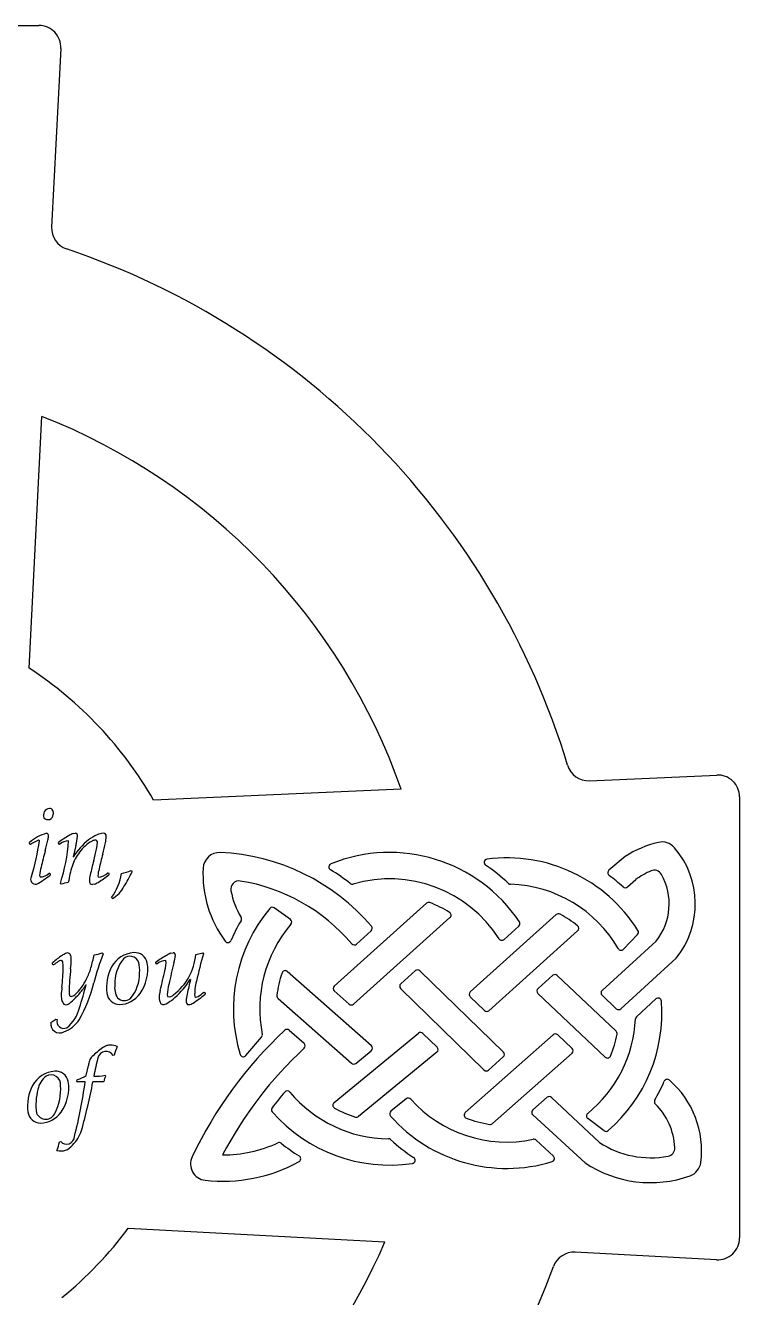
# Model space of a CAD drawing. Extents: x 0 to 17.1, y 0 to 31.1.
# Drawn here: x 10.59 to 17.11, y 19.51 to 31.11 of the extents above; entities that cross this region are included whole.
import ezdxf

# ---------------------------------------------------------------- set-up
doc = ezdxf.new("R2010")
doc.units = 0
doc.layers.add('WHITE', color=7, linetype='CONTINUOUS')
doc.layers.add('YELLOW', color=2, linetype='CONTINUOUS')

msp = doc.modelspace()

# ---------------------------------------------------------------- linework, layer by layer
at = {"layer": 'WHITE', "linetype": 'CONTINUOUS'}
for p, q in [((6.636675, 31.107664), (10.715741, 31.107664)), ((10.915479, 30.897433), (10.832146, 29.270524)), ((10.626248, 25.250766), (10.743731, 27.544399)), ((15.738565, 24.224113), (16.898014, 24.275947)), ((14.01975, 24.147274), (11.762683, 24.046371)), ((17.106946, 24.076146), (17.106946, 20.057422)), ((16.063651, 23.532279), (15.915877, 23.408465)), ((16.083903, 23.25605), (16.160501, 23.323571)), ((13.410174, 22.352557), (14.251727, 23.107238)), ((13.009325, 22.959657), (12.862914, 23.065287)), ((14.465486, 22.976562), (13.586099, 22.187952)), ((14.650765, 22.298862), (15.435374, 23.003884)), ((13.746507, 22.855652), (13.612457, 22.735439)), ((15.630021, 22.856131), (14.820006, 22.12828)), ((14.958677, 22.777201), (15.094141, 22.898925)), ((16.347067, 22.762264), (15.852921, 22.31359)), ((16.047762, 22.688503), (16.176247, 22.823871)), ((14.150967, 22.49303), (14.016659, 22.372586)), ((16.023477, 22.146044), (16.528801, 22.607401)), ((13.748671, 21.808997), (12.981592, 22.486134)), ((14.952524, 21.75035), (14.191943, 22.492171)), ((15.402991, 22.450469), (15.268663, 22.329766)), ((15.98091, 21.941515), (15.443663, 22.449944)), ((13.546216, 22.187796), (13.410349, 22.307732)), ((14.015742, 22.328775), (14.77546, 21.587795)), ((15.268093, 22.285662), (15.882043, 21.704646)), ((15.852466, 22.26959), (15.982628, 22.14641)), ((12.897126, 22.240564), (13.567889, 21.648449)), ((14.779009, 22.129118), (14.64987, 22.255071)), ((16.166396, 22.073415), (16.343493, 22.235104)), ((12.99913, 21.950438), (13.13472, 21.830747)), ((13.40764, 21.290717), (14.179093, 21.922679)), ((14.219051, 21.920948), (14.348715, 21.794482)), ((12.603835, 21.71852), (12.746877, 21.886153)), ((14.605274, 21.199807), (15.407461, 21.909599)), ((15.447962, 21.908921), (15.579214, 21.784709)), ((13.606754, 21.647733), (13.747829, 21.763299)), ((14.34678, 21.749798), (13.631892, 21.164174)), ((14.816287, 21.586804), (14.951457, 21.706406)), ((15.578473, 21.740452), (14.85412, 21.09953)), ((15.220977, 21.223845), (15.350772, 21.33869)), ((15.391174, 21.338105), (15.828433, 20.928031)), ((14.065687, 21.325627), (13.926328, 21.211467)), ((15.697542, 20.742803), (15.220604, 21.179245)), ((15.870925, 21.034371), (15.723034, 21.145289)), ((15.408768, 20.803732), (15.250416, 20.948639)), ((11.531545, 20.146371), (13.872059, 20.020433)), ((16.8962, 19.857711), (15.608076, 19.927022))]:
    msp.add_line(p, q, dxfattribs=at)
for centre, radius, start, end in [((10.715741, 30.907664), 0.2, -2.932222, 90), ((11.031884, 29.260293), 0.2, 177.067778, 251.370799), ((8.676248, 22.272443), 7.174217, 16.963105, 71.370799), ((8.676248, 22.272443), 5.662862, 19.334022, 68.586558), ((8.676248, 22.272443), 3.559902, 29.888129, 56.785989), ((15.729633, 24.423914), 0.2, -163.036895, -87.440292), ((16.906946, 24.076146), 0.2, 0, 92.559708), ((16.573507, 22.763325), 0.922629, 102.975932, 123.546433), ((16.40002, 23.516225), 0.15, 40.608362, 102.975932), ((12.36358, 23.419554), 0.15, 87.540327, 177.046423), ((12.287502, 21.648482), 1.922705, 40.511582, 87.540328), ((13.91485, 22.14568), 1.42475, 33.783474, 112.058753), ((15.916495, 23.101672), 0.786906, -38.911508, 40.608362), ((13.2398, 23.374345), 1.027385, 177.046423, 216.695676), ((13.391042, 23.438334), 0.03, 112.058753, 238.343934), ((14.806758, 23.479743), 0.03, 97.301975, 236.234689), ((13.91485, 22.14568), 1.57475, 46.537094, 56.23469), ((14.982798, 22.105911), 1.415065, 32.226617, 97.301973), ((12.540961, 23.236082), 0.075, 80.929348, 191.191235), ((12.287502, 21.648482), 1.682705, 40.367222, 80.929348), ((12.287502, 21.648482), 2.072705, 52.275824, 58.343934), ((13.91485, 22.14568), 1.18475, 32.564402, 106.292399), ((15.935144, 23.385469), 0.03, 129.958508, 233.340552), ((14.982798, 22.105911), 1.565065, 47.321595, 53.340552), ((16.573507, 22.763325), 0.696024, 113.210366, 126.397161), ((16.328757, 23.334086), 0.075, 29.412352, 113.210367), ((15.916495, 23.101672), 0.548261, -38.247698, 29.412351), ((13.2398, 23.374345), 0.787385, -168.808766, -149.759462), ((13.574065, 23.311649), 0.03, -127.724175, -73.7076), ((15.018733, 23.31044), 0.03, -133.462905, -91.708823), ((14.982798, 22.105911), 1.175065, 30.039133, 88.291176), ((16.064065, 23.278555), 0.03, -132.678406, -48.604001), ((14.271756, 23.084904), 0.03, 69.193155, 131.884867), ((13.91485, 22.14568), 1.03475, 58.122935, 69.193157), ((13.91485, 22.14568), 1.42475, 140.067022, 196.995793), ((12.533645, 22.962684), 0.03, -30.604963, 30.240537), ((12.845362, 23.040958), 0.03, 54.190943, 140.067023), ((12.991772, 22.935328), 0.03, -40.54536, 54.190943), ((14.445457, 22.998897), 0.03, -48.11513, 58.122935), ((15.455425, 22.981569), 0.03, 61.642547, 131.941763), ((14.982798, 22.105911), 1.025065, 50.929057, 61.642547), ((13.91485, 22.14568), 1.57475, 149.395037, 156.781189), ((13.91485, 22.14568), 1.18475, 139.45464, 191.39757), ((13.726478, 22.877987), 0.03, -48.115132, 40.511583), ((15.07409, 22.921239), 0.03, -48.058239, 33.783473), ((15.60997, 22.878445), 0.03, -48.058239, 50.929056), ((16.154488, 22.844523), 0.03, -43.505667, 32.226617), ((12.440076, 22.778343), 0.03, -143.304324, -23.21881), ((13.592427, 22.757774), 0.03, -139.63278, -48.11513), ((14.938626, 22.799516), 0.03, -147.435599, -48.058237), ((16.026003, 22.709156), 0.03, -149.960866, -43.505667), ((12.961738, 22.463643), 0.03, 48.563617, 161.551045), ((14.170996, 22.470695), 0.03, 45.7154, 131.884867), ((13.91485, 22.14568), 1.03475, 161.551045, 173.291405), ((15.423042, 22.428154), 0.03, 46.578686, 131.941763), ((12.91698, 22.263055), 0.03, 173.291406, 228.563617), ((13.430203, 22.330222), 0.03, 131.88487, 228.563617), ((14.036688, 22.350251), 0.03, 131.884867, 225.7154), ((14.670817, 22.276548), 0.03, 131.94176, 225.7154), ((15.288714, 22.307451), 0.03, 131.941761, 226.578687), ((15.873087, 22.291379), 0.03, 132.238764, 226.578687), ((13.566069, 22.210287), 0.03, -131.436383, -48.115132), ((14.982798, 22.105911), 1.415065, -49.140034, 4.432244), ((16.003249, 22.1682), 0.03, -133.421316, -47.604214), ((16.363721, 22.212949), 0.03, 4.432243, 132.395786), ((14.799955, 22.150594), 0.03, -134.2846, -48.058237), ((14.982798, 22.105911), 1.175065, -51.008316, -2.599296), ((16.186623, 22.05126), 0.03, 132.395786, 177.400705), ((15.598124, 19.129745), 3.862532, 133.103666, 154.435566), ((12.979276, 21.927948), 0.03, 48.563617, 133.103667), ((14.198104, 21.899472), 0.03, 45.7154, 129.323768), ((15.427341, 21.887131), 0.03, 46.578686, 131.503036), ((14.982798, 22.105911), 1.025065, -22.417793, -10.784087), ((15.960289, 21.919726), 0.03, -10.784088, 46.578686), ((12.724056, 21.905627), 0.03, -40.474032, 11.39757), ((13.114866, 21.808256), 0.03, -47.166283, 48.563617), ((13.728817, 21.786506), 0.03, -50.676229, 48.563617), ((15.598124, 19.129745), 3.622532, 132.833716, 152.300832), ((12.581014, 21.737993), 0.03, -163.004206, -40.474033), ((14.327769, 21.773006), 0.03, -50.676229, 45.7154), ((14.931578, 21.728873), 0.03, -48.496962, 45.715399), ((15.558593, 21.76292), 0.03, -48.496962, 46.578686), ((15.902664, 21.726435), 0.03, -133.421313, -22.417792), ((13.587743, 21.67094), 0.03, -131.436384, -50.676229), ((14.796407, 21.609272), 0.03, -134.284601, -48.496964), ((14.982798, 22.105911), 1.565065, -30.355081, -23.386467), ((16.446826, 21.47278), 0.03, 49.051138, 156.613533), ((15.908002, 20.851815), 0.852149, -7.191647, 49.051138), ((15.598124, 19.129745), 3.472532, 139.45646, 142.502585), ((12.982101, 21.367479), 0.03, 39.838562, 139.456461), ((13.91485, 22.14568), 1.18475, -140.161438, -90.510933), ((15.370652, 21.316222), 0.03, 46.837619, 131.503036), ((12.866885, 21.225302), 0.03, 142.502585, 221.291291), ((13.426651, 21.26751), 0.03, 129.323768, 240.929091), ((13.91485, 22.14568), 1.03475, -119.070909, -107.490148), ((14.084698, 21.30242), 0.03, 41.817597, 129.323771), ((14.982798, 22.105911), 1.175065, -138.182404, -78.154652), ((15.240857, 21.201377), 0.03, 131.503038, 227.538604), ((16.359196, 21.299833), 0.03, 149.644919, 225.48486), ((15.9203, 20.853445), 0.596013, 2.546009, 45.484859), ((13.91485, 22.14568), 1.42475, -138.708708, -81.634108), ((13.612881, 21.187381), 0.03, -107.490148, -50.676229), ((13.945339, 21.18826), 0.03, 129.323771, 221.493337), ((14.982798, 22.105911), 1.415065, -138.506662, -72.966978), ((14.625153, 21.17734), 0.03, 131.503038, 248.935508), ((14.982798, 22.105911), 1.025065, -111.064491, -98.586061), ((15.741034, 21.169289), 0.03, 128.991684, 233.130102), ((14.83424, 21.121998), 0.03, -98.586061, -48.496964), ((15.888925, 21.058371), 0.03, -126.869898, -49.140033), ((12.394158, 22.011714), 1.198115, -90.163823, -65.273402), ((12.907865, 20.896199), 0.03, 51.133859, 114.726598), ((13.91485, 22.14568), 1.57475, -128.86614, -121.58943), ((13.904018, 20.930979), 0.03, 47.442972, 89.489068), ((14.982798, 22.105911), 1.565065, -132.557028, -122.841044), ((15.230163, 20.926507), 0.03, 47.538604, 101.84535), ((16.295064, 21.633624), 0.845935, -123.477894, -79.103488), ((16.440798, 20.876589), 0.075, -79.103487, 2.54601), ((12.249046, 20.731798), 0.15, 154.435566, 263.531651), ((13.074236, 20.778716), 0.03, -61.120409, 58.410571), ((14.117778, 20.765772), 0.03, -81.634108, 57.158957), ((15.388515, 20.7816), 0.03, -72.966977, 47.538604), ((12.394158, 22.011714), 1.438115, -96.468349, -61.12041), ((16.295064, 21.633624), 1.072658, -123.851876, -70.391597), ((16.604698, 20.764473), 0.15, -70.391597, -7.406932), ((8.676248, 22.272443), 3.559902, -50.799223, -36.671592), ((8.676248, 22.272443), 5.662862, -65.314778, -23.433255), ((16.906946, 20.057422), 0.2, -93.079989, 0), ((15.59733, 19.727311), 0.2, 86.920011, 159.809701), ((8.676248, 22.272443), 7.174217, -68.948201, -20.190299)]:
    msp.add_arc(centre, radius, start, end, dxfattribs=at)
at = {"layer": 'YELLOW', "linetype": 'CONTINUOUS'}
for p, q in [((10.628647, 23.655781), (10.630066, 23.661929)), ((10.633376, 23.644905), (10.628647, 23.655781)), ((10.720033, 23.676825), (10.711875, 23.680844)), ((10.89441, 23.654835), (10.895829, 23.661929)), ((10.898666, 23.644432), (10.89441, 23.654835)), ((11.028001, 23.743029), (11.045261, 23.746103)), ((10.638578, 23.643013), (10.633376, 23.644905)), ((10.904341, 23.643013), (10.898666, 23.644432)), ((11.052827, 23.633556), (11.027292, 23.529993)), ((11.027292, 23.529993), (11.030602, 23.529047)), ((10.722752, 23.361172), (10.726062, 23.346986)), ((10.809763, 23.382452), (10.814492, 23.381033)), ((10.814492, 23.381033), (10.819694, 23.368738)), ((10.819694, 23.368738), (10.818748, 23.363064)), ((11.253805, 23.357862), (11.256997, 23.344739)), ((11.346018, 23.385762), (11.35122, 23.384344)), ((11.35122, 23.384344), (11.356421, 23.372049)), ((11.356421, 23.372049), (11.355003, 23.366374)), ((11.556926, 23.406569), (11.566384, 23.393801)), ((10.917582, 23.280781), (10.911434, 23.28882)), ((11.22484, 23.2822), (11.204624, 23.277944)), ((11.38574, 23.15121), (11.378174, 23.160195)), ((11.292071, 22.654955), (11.302474, 22.645497)), ((11.91977, 22.652324), (11.939454, 22.656846)), ((12.146579, 22.63935), (12.211364, 22.654482)), ((12.211364, 22.654482), (12.218458, 22.647389)), ((10.839044, 22.558013), (10.840463, 22.565106)), ((10.844246, 22.546664), (10.839044, 22.558013)), ((10.850393, 22.544772), (10.844246, 22.546664)), ((11.782455, 22.565106), (11.783874, 22.571727)), ((11.787184, 22.55423), (11.782455, 22.565106)), ((11.792859, 22.552811), (11.787184, 22.55423)), ((12.098344, 22.411418), (12.095507, 22.412836)), ((11.88649, 22.272861), (11.890037, 22.257256)), ((12.221768, 22.296979), (12.22697, 22.295087)), ((12.22697, 22.295087), (12.232171, 22.284211)), ((12.232171, 22.284211), (12.231226, 22.278063)), ((12.137121, 22.256665), (12.14847, 22.251109)), ((10.824385, 22.020339), (10.8712, 22.052023)), ((10.8712, 22.052023), (10.881131, 22.048713)), ((11.403042, 21.723926), (11.392638, 21.720615)), ((11.148155, 21.537608), (11.167071, 21.629821)), ((11.061144, 21.482753), (11.064454, 21.496939)), ((11.064927, 21.47897), (11.061144, 21.482753)), ((11.064454, 21.496939), (11.067764, 21.501195)), ((11.100393, 21.479915), (11.064927, 21.47897)), ((11.138225, 21.479443), (11.100393, 21.479915)), ((11.259757, 21.480388), (11.208685, 21.479443)), ((11.303735, 21.479443), (11.259757, 21.480388)), ((11.307991, 21.482753), (11.303735, 21.479443)), ((11.319341, 21.540445), (11.323597, 21.534298)), ((10.903199, 20.932784), (10.915021, 20.935622))]:
    msp.add_line(p, q, dxfattribs=at)
for centre, radius, start, end in [((10.817922, 23.911542), 0.060975, 96.34614, 203.868682), ((10.798593, 23.916227), 0.046789, -141.135978, 0.654178), ((10.810592, 23.933531), 0.038617, -25.737062, 89.125099), ((10.917963, 23.316252), 0.449863, 107.357478, 129.789306), ((10.880914, 23.263409), 0.450362, 112.045299, 122.553848), ((8.831854, 23.920512), 1.903839, -17.355677, -7.353901), ((8.479662, 24.218253), 2.379823, -15.376621, -13.033495), ((10.784782, 23.729128), 0.016534, 35.183067, 93.565207), ((10.615366, 23.725074), 0.18792, -13.390708, -2.239878), ((10.766421, 23.720247), 0.036808, -3.922386, 30.006159), ((11.426506, 22.964429), 0.876427, 119.662545, 127.264917), ((10.988067, 23.552383), 0.123385, 90.615345, 132.73213), ((9.385258, 23.786647), 1.605317, -18.065932, -3.960829), ((11.11829, 23.511216), 0.248776, 111.280408, 120.301253), ((11.545837, 23.212187), 0.60487, 128.588409, 148.409282), ((11.047225, 23.727397), 0.018809, 30.282915, 95.993245), ((10.627506, 23.755941), 0.44258, -16.053053, -4.952953), ((11.02855, 23.717609), 0.039883, 0.172866, 28.896034), ((11.324273, 23.432766), 0.270957, 116.763096, 133.720978), ((11.390047, 23.393374), 0.366181, 112.908127, 127.217199), ((11.235395, 23.611125), 0.071689, 92.67282, 117.529376), ((11.233058, 23.667272), 0.015497, 36.410201, 93.721204), ((10.922614, 23.679577), 0.328139, -13.719359, -3.827575), ((11.217837, 23.659916), 0.032263, -3.987448, 30.869855), ((11.31506, 23.596), 0.150667, 94.957751, 116.637512), ((9.180053, 24.114214), 2.190065, -14.766691, -12.000497), ((11.303909, 23.720397), 0.025774, 41.142871, 94.160922), ((11.004944, 23.733658), 0.326009, -13.264772, -3.299927), ((11.295917, 23.71635), 0.034527, -2.419631, 37.470772), ((14.832242, 22.474439), 4.207752, 164.665261, 166.801459), ((11.440788, 23.302608), 0.44559, 132.981497, 152.087951), ((8.768365, 24.14214), 2.531379, -14.823026, -12.326076), ((15.08494, 22.550847), 3.918276, 165.135743, 167.149644), ((11.157632, 23.323576), 0.436502, 165.1863, 175.058912), ((11.552091, 23.257878), 0.565024, 153.363349, 168.244421), ((15.145366, 22.463269), 4.062921, 165.296227, 167.174136), ((11.647012, 23.323918), 0.394669, 165.566299, 175.066094), ((10.685084, 23.325527), 0.045095, 143.118323, 283.226652), ((10.308418, 24.001898), 0.817647, -61.751922, -51.380576), ((10.726625, 23.462157), 0.115173, -90.280231, -43.792222), ((13.01067, 22.950457), 2.055646, 168.138323, 170.325388), ((11.220469, 23.311816), 0.044247, 177.934667, 212.394248), ((11.45263, 23.29947), 0.27673, 166.261274, 177.112415), ((10.779522, 24.092121), 0.926221, -59.096509, -51.587348), ((11.240976, 23.496605), 0.152708, -83.978058, -46.539236), ((10.963536, 23.460615), 0.512033, -35.924712, -9.209307), ((11.358284, 23.880203), 0.513603, -77.554704, -67.246794), ((10.691191, 23.792633), 0.961784, -33.722799, -24.499113), ((11.071137, 22.758641), 0.544252, 99.18538, 106.388022), ((11.202824, 23.301984), 0.024108, -144.86718, -85.716863), ((11.162631, 23.444598), 0.173906, -69.039712, -57.830188), ((11.272734, 23.367462), 0.243999, -62.409903, -26.478012), ((11.415632, 21.901183), 0.878415, 123.723583, 130.902974), ((11.04861, 22.448517), 0.219422, 114.329373, 123.360924), ((10.982878, 22.597512), 0.056599, 93.430459, 115.837205), ((10.979987, 22.628249), 0.025765, 31.507583, 91.102615), ((10.920535, 22.603264), 0.090041, -5.029285, 25.278627), ((8.021683, 23.392615), 3.287014, -15.427207, -13.290208), ((13.913511, 21.636893), 2.79907, 158.879212, 164.559761), ((11.155527, 23.046677), 0.414838, -80.966118, -70.782904), ((11.600826, 22.404137), 0.253994, 94.582779, 150.754715), ((11.545244, 22.537074), 0.087019, 21.482085, 132.736735), ((11.589013, 22.53942), 0.118204, 12.29092, 94.114546), ((12.558412, 21.451232), 1.362137, 119.608186, 124.654048), ((11.999497, 22.446031), 0.221164, 111.130243, 121.049242), ((11.938062, 22.634099), 0.02279, -5.83137, 86.497641), ((11.633318, 22.683645), 0.515168, -52.802379, -4.932548), ((11.506682, 22.691314), 0.457938, -15.93631, -7.469493), ((15.06111, 21.771997), 2.974387, 162.883848, 167.885383), ((11.280266, 21.997439), 0.695962, 123.908818, 128.145929), ((10.924867, 22.532195), 0.053992, 95.773907, 127.487869), ((10.918985, 22.571294), 0.014626, 10.081121, 88.238171), ((9.257636, 22.53843), 1.679844, -6.685999, -0.541763), ((10.7354, 22.532533), 0.202251, -2.830192, 11.789113), ((13.945582, 22.202596), 2.956233, 174.00799, 178.179602), ((10.038688, 22.607732), 0.97162, -5.70202, -0.728948), ((10.548992, 22.711459), 0.669752, -25.91407, -16.769226), ((11.742902, 22.339156), 0.409904, 152.532001, 187.353418), ((11.778985, 22.374481), 0.370179, 142.2745, 181.35039), ((11.379583, 22.499484), 0.256228, -5.855464, 15.72821), ((11.323378, 22.506576), 0.385519, -35.231513, 8.653826), ((11.881348, 22.452706), 0.133609, 92.702989, 131.475409), ((6.972063, 23.550057), 5.005468, -14.309642, -12.173117), ((11.589964, 22.571141), 0.285478, -15.557844, 3.016959), ((17.833036, 21.107458), 6.063935, 166.086434, 167.99956), ((10.75545, 22.602051), 0.436317, -48.767034, -24.839827), ((10.052665, 22.645707), 1.192304, -30.209782, -12.77314), ((11.278718, 22.46739), 0.355806, -40.371064, 0.958731), ((11.46487, 22.804093), 0.742149, -48.548697, -31.816052), ((16.083117, 21.437012), 4.10218, 166.258981, 168.136953), ((12.567108, 22.278536), 0.430543, 164.136175, 182.911835), ((11.078646, 22.264507), 0.159233, 179.035789, 196.307946), ((11.756483, 22.232066), 0.837784, 172.401329, 177.597382), ((11.07101, 22.292974), 0.080247, 177.477303, 198.388213), ((11.008604, 22.272181), 0.014467, -161.791199, -87.305541), ((11.002172, 22.315816), 0.05852, -83.020357, -45.71068), ((10.131324, 23.133078), 1.277297, -46.439782, -41.480115), ((8.099962, 23.143438), 3.145005, -18.326397, -14.311357), ((10.600655, 22.713628), 0.647862, -41.181161, -32.448767), ((11.451234, 22.300023), 0.115636, -173.380298, -90.893648), ((11.58331, 22.337986), 0.176603, 170.952334, 211.849065), ((11.443974, 22.423338), 0.238999, -88.691669, -35.609915), ((11.988433, 22.257317), 0.175247, 161.510069, 201.779474), ((12.505698, 22.22355), 0.621168, 166.527745, 175.446802), ((11.904896, 22.307984), 0.052859, -106.325726, -41.028694), ((12.474869, 22.18411), 0.417549, 166.679929, 175.473822), ((11.493852, 23.166613), 1.15466, -57.029588, -50.312015), ((11.596009, 23.108281), 1.02459, -56.041867, -52.356913), ((10.986575, 22.234707), 0.06256, -166.209326, -132.560853), ((10.961716, 22.210598), 0.028059, -128.467005, -89.431107), ((10.960199, 22.233528), 0.05102, -87.982555, -62.212138), ((10.771019, 22.224745), 0.322174, -51.481516, -12.583811), ((10.928293, 22.298156), 0.123084, -63.098014, -47.447768), ((11.4964, 22.312696), 0.092696, -132.9029, -54.829474), ((11.853082, 22.238347), 0.053581, -120.738953, -45.594308), ((11.681205, 22.556435), 0.413318, -59.565245, -48.299427), ((12.1017, 22.216235), 0.043086, 178.901553, 211.608678), ((12.082371, 22.203393), 0.019911, -150.712032, -88.94214), ((12.071877, 22.274484), 0.091644, -83.193318, -56.675272), ((12.144992, 22.291108), 0.04015, -85.029925, -54.457152), ((10.944458, 22.032199), 0.065445, 165.384604, 294.558236), ((10.83609, 22.211299), 0.297291, -68.769433, -33.832361), ((10.906018, 22.007677), 0.08261, 171.18274, 297.174033), ((11.392377, 21.658012), 0.162053, 110.679672, 126.511575), ((11.367853, 21.716387), 0.098807, 90.160987, 109.328505), ((11.365597, 21.646554), 0.16865, 67.55171, 89.328029), ((12.324396, 21.451434), 0.960805, 158.573396, 163.524378), ((11.263081, 21.645264), 0.089405, 133.138301, 162.641553), ((11.673721, 21.235837), 0.669235, 124.365414, 134.824765), ((13.105059, 21.207717), 1.914874, 165.055292, 170.280756), ((11.328082, 21.680153), 0.076189, 32.078141, 163.699103), ((10.88046, 21.323202), 0.253994, 94.582778, 150.754717), ((10.868648, 21.458486), 0.118204, 12.290919, 94.114549), ((11.584064, 21.546521), 0.425232, 162.846276, 168.703127), ((10.88977, 21.380727), 0.184813, 125.886888, 170.709606), ((10.827085, 21.455778), 0.087527, -6.444962, 121.436442), ((10.603012, 21.425641), 0.385519, -35.231513, 8.653826), ((6.497267, 22.133078), 4.686761, -14.238219, -8.016849), ((10.942636, 21.884401), 0.403117, -71.91663, -59.347911), ((5.191046, 22.649644), 6.130363, -15.261244, -11.004507), ((11.23208, 21.927281), 0.396555, -92.082588, -77.288321), ((11.702846, 21.391344), 0.405298, 159.346702, 166.965681), ((11.022536, 21.258221), 0.409904, 152.531999, 187.35342), ((11.200193, 21.27369), 0.511466, 164.47789, 188.784857), ((10.428442, 21.414654), 0.486625, -26.598592, 3.68776), ((10.730869, 21.219088), 0.115636, -173.380298, -90.893649), ((10.778902, 21.230591), 0.091167, -157.414067, -21.773056), ((10.723608, 21.342403), 0.238999, -88.691667, -35.609915), ((10.782748, 21.144208), 0.340146, -45.326031, -18.548182), ((10.217259, 21.087403), 0.703151, -19.280231, -12.702825), ((10.917387, 20.980661), 0.130609, -106.188328, -36.854681), ((10.968605, 20.982963), 0.071501, -138.539351, -2.093282)]:
    msp.add_arc(centre, radius, start, end, dxfattribs=at)

doc.saveas('drawing.dxf')
